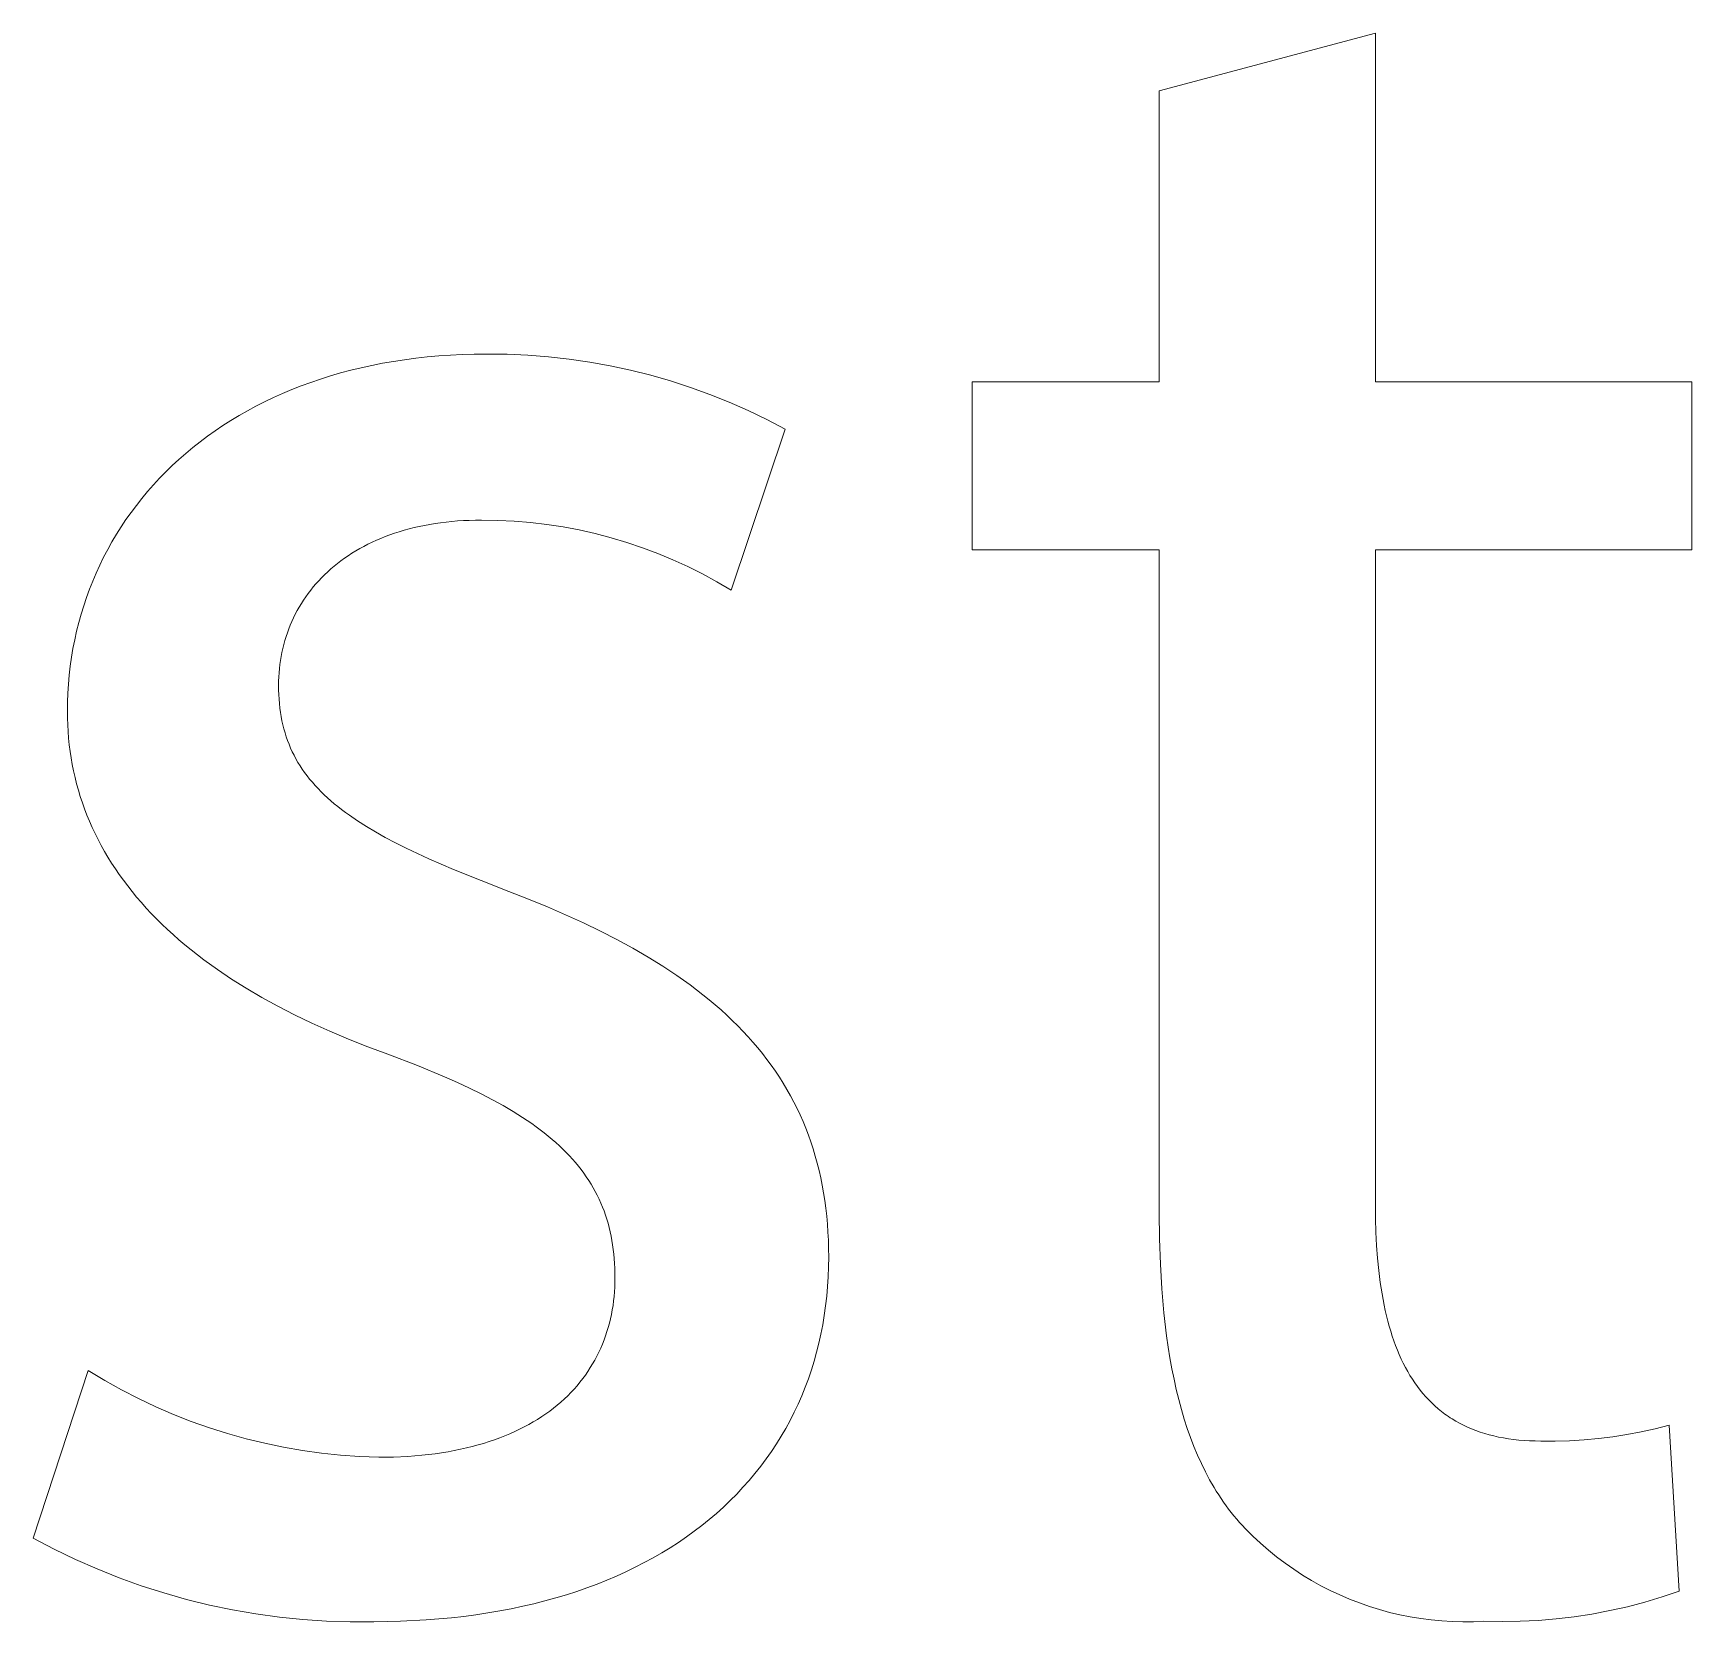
# Model space of a CAD drawing. Header units: millimetres. Extents: x 4001 to 9794, y -321 to 3726.
# Drawn here: x 8637.91 to 8676.24, y -224.93 to -188.21 of the extents above; entities that cross this region are included whole.
import ezdxf

# ---------------------------------------------------------------- set-up
doc = ezdxf.new("R2010")
doc.units = ezdxf.units.MM
doc.header["$MEASUREMENT"] = 0
doc.layers.add('Domyślny', color=7, linetype='Continuous', true_color=0x000000)

msp = doc.modelspace()

# ---------------------------------------------------------------- linework, layer by layer
at = {"layer": 'Domyślny', "color": 18, "lineweight": 15, "true_color": 0x000000}
for p, q in [((8663.933, -189.544), (8668.929, -188.213)), ((8668.929, -188.213), (8668.929, -196.276)), ((8663.933, -196.276), (8663.933, -189.544)), ((8645.735, -195.893), (8645.984, -195.844)), ((8645.984, -195.844), (8646.236, -195.799)), ((8646.236, -195.799), (8646.492, -195.76)), ((8646.492, -195.76), (8646.751, -195.726)), ((8646.751, -195.726), (8647.015, -195.697)), ((8647.015, -195.697), (8647.282, -195.673)), ((8647.282, -195.673), (8647.552, -195.654)), ((8647.552, -195.654), (8647.826, -195.641)), ((8647.826, -195.641), (8648.104, -195.633)), ((8648.104, -195.633), (8648.385, -195.63)), ((8648.385, -195.63), (8648.865, -195.635)), ((8648.865, -195.635), (8649.345, -195.656)), ((8649.345, -195.656), (8649.823, -195.693)), ((8649.823, -195.693), (8650.3, -195.746)), ((8650.3, -195.746), (8650.774, -195.815)), ((8650.774, -195.815), (8651.247, -195.901)), ((8644.325, -196.285), (8644.55, -196.208)), ((8644.55, -196.208), (8644.78, -196.136)), ((8644.78, -196.136), (8645.013, -196.068)), ((8645.013, -196.068), (8645.25, -196.005)), ((8645.25, -196.005), (8645.491, -195.946)), ((8645.491, -195.946), (8645.735, -195.893)), ((8651.247, -195.901), (8651.716, -196.002)), ((8651.716, -196.002), (8652.181, -196.119)), ((8652.181, -196.119), (8652.642, -196.251)), ((8643.464, -196.636), (8643.673, -196.542)), ((8643.673, -196.542), (8643.887, -196.452)), ((8643.887, -196.452), (8644.104, -196.366)), ((8644.104, -196.366), (8644.325, -196.285)), ((8652.642, -196.251), (8653.098, -196.4)), ((8653.098, -196.4), (8653.55, -196.563)), ((8653.55, -196.563), (8653.995, -196.742)), ((8659.612, -200.153), (8659.612, -196.276)), ((8659.612, -196.276), (8663.933, -196.276)), ((8668.929, -196.276), (8676.24, -196.276)), ((8676.24, -196.276), (8676.24, -200.153)), ((8642.668, -197.052), (8642.861, -196.942)), ((8642.861, -196.942), (8643.058, -196.836)), ((8643.058, -196.836), (8643.259, -196.734)), ((8643.259, -196.734), (8643.464, -196.636)), ((8653.995, -196.742), (8654.434, -196.935)), ((8654.434, -196.935), (8654.866, -197.143)), ((8642.115, -197.405), (8642.295, -197.284)), ((8642.295, -197.284), (8642.48, -197.166)), ((8642.48, -197.166), (8642.668, -197.052)), ((8655.291, -197.366), (8654.037, -201.089)), ((8654.866, -197.143), (8655.291, -197.366)), ((8641.601, -197.791), (8641.768, -197.659)), ((8641.768, -197.659), (8641.939, -197.53)), ((8641.939, -197.53), (8642.115, -197.405)), ((8641.126, -198.207), (8641.279, -198.065)), ((8641.279, -198.065), (8641.438, -197.926)), ((8641.438, -197.926), (8641.601, -197.791)), ((8640.69, -198.653), (8640.831, -198.502)), ((8640.831, -198.502), (8640.976, -198.353)), ((8640.976, -198.353), (8641.126, -198.207)), ((8640.423, -198.966), (8640.554, -198.808)), ((8640.554, -198.808), (8640.69, -198.653)), ((8640.056, -199.456), (8640.174, -199.29)), ((8640.174, -199.29), (8640.296, -199.127)), ((8640.296, -199.127), (8640.423, -198.966)), ((8639.835, -199.797), (8639.943, -199.625)), ((8639.943, -199.625), (8640.056, -199.456)), ((8646.596, -199.672), (8646.482, -199.703)), ((8646.712, -199.642), (8646.596, -199.672)), ((8646.831, -199.615), (8646.712, -199.642)), ((8646.951, -199.59), (8646.831, -199.615)), ((8647.074, -199.568), (8646.951, -199.59)), ((8647.199, -199.547), (8647.074, -199.568)), ((8647.325, -199.529), (8647.199, -199.547)), ((8647.454, -199.513), (8647.325, -199.529)), ((8647.585, -199.5), (8647.454, -199.513)), ((8647.718, -199.489), (8647.585, -199.5)), ((8647.853, -199.48), (8647.718, -199.489)), ((8647.99, -199.474), (8647.853, -199.48)), ((8648.129, -199.47), (8647.99, -199.474)), ((8648.27, -199.469), (8648.129, -199.47)), ((8648.649, -199.474), (8648.27, -199.469)), ((8649.028, -199.492), (8648.649, -199.474)), ((8649.406, -199.524), (8649.028, -199.492)), ((8649.782, -199.568), (8649.406, -199.524)), ((8650.157, -199.626), (8649.782, -199.568)), ((8650.53, -199.696), (8650.157, -199.626)), ((8639.633, -200.148), (8639.732, -199.971)), ((8639.732, -199.971), (8639.835, -199.797)), ((8645.549, -200.077), (8645.456, -200.128)), ((8645.644, -200.028), (8645.549, -200.077)), ((8645.741, -199.98), (8645.644, -200.028)), ((8645.841, -199.935), (8645.741, -199.98)), ((8645.942, -199.891), (8645.841, -199.935)), ((8646.046, -199.85), (8645.942, -199.891)), ((8646.152, -199.81), (8646.046, -199.85)), ((8646.26, -199.772), (8646.152, -199.81)), ((8646.37, -199.737), (8646.26, -199.772)), ((8646.482, -199.703), (8646.37, -199.737)), ((8650.9, -199.78), (8650.53, -199.696)), ((8651.267, -199.876), (8650.9, -199.78)), ((8651.63, -199.985), (8651.267, -199.876)), ((8651.989, -200.106), (8651.63, -199.985)), ((8639.45, -200.508), (8639.539, -200.327)), ((8639.539, -200.327), (8639.633, -200.148)), ((8645.023, -200.409), (8644.943, -200.47)), ((8645.105, -200.349), (8645.023, -200.409)), ((8645.19, -200.291), (8645.105, -200.349)), ((8645.276, -200.235), (8645.19, -200.291)), ((8645.365, -200.18), (8645.276, -200.235)), ((8645.456, -200.128), (8645.365, -200.18)), ((8652.344, -200.24), (8651.989, -200.106)), ((8652.694, -200.386), (8652.344, -200.24)), ((8653.039, -200.544), (8652.694, -200.386)), ((8663.933, -200.153), (8659.612, -200.153)), ((8663.933, -215.47), (8663.933, -200.153)), ((8676.24, -200.153), (8668.929, -200.153)), ((8668.929, -200.153), (8668.929, -215.296)), ((8639.287, -200.878), (8639.366, -200.692)), ((8639.366, -200.692), (8639.45, -200.508)), ((8644.577, -200.799), (8644.511, -200.869)), ((8644.646, -200.73), (8644.577, -200.799)), ((8644.717, -200.663), (8644.646, -200.73)), ((8644.79, -200.597), (8644.717, -200.663)), ((8644.866, -200.533), (8644.79, -200.597)), ((8644.943, -200.47), (8644.866, -200.533)), ((8653.378, -200.714), (8653.039, -200.544)), ((8653.711, -200.896), (8653.378, -200.714)), ((8639.143, -201.256), (8639.212, -201.066)), ((8639.212, -201.066), (8639.287, -200.878)), ((8644.267, -201.164), (8644.212, -201.241)), ((8644.324, -201.088), (8644.267, -201.164)), ((8644.384, -201.014), (8644.324, -201.088)), ((8644.446, -200.941), (8644.384, -201.014)), ((8644.511, -200.869), (8644.446, -200.941)), ((8654.037, -201.089), (8653.711, -200.896)), ((8639.019, -201.642), (8639.078, -201.448)), ((8639.078, -201.448), (8639.143, -201.256)), ((8644.013, -201.561), (8643.969, -201.643)), ((8644.059, -201.479), (8644.013, -201.561)), ((8644.108, -201.398), (8644.059, -201.479)), ((8644.159, -201.319), (8644.108, -201.398)), ((8644.212, -201.241), (8644.159, -201.319)), ((8638.915, -202.036), (8638.964, -201.838)), ((8638.964, -201.838), (8639.019, -201.642)), ((8643.817, -201.985), (8643.785, -202.073)), ((8643.852, -201.898), (8643.817, -201.985)), ((8643.889, -201.812), (8643.852, -201.898)), ((8643.928, -201.727), (8643.889, -201.812)), ((8643.969, -201.643), (8643.928, -201.727)), ((8638.831, -202.436), (8638.87, -202.235)), ((8638.87, -202.235), (8638.915, -202.036)), ((8643.703, -202.342), (8643.68, -202.433)), ((8643.728, -202.252), (8643.703, -202.342)), ((8643.755, -202.162), (8643.728, -202.252)), ((8643.785, -202.073), (8643.755, -202.162)), ((8638.768, -202.844), (8638.797, -202.639)), ((8638.797, -202.639), (8638.831, -202.436)), ((8643.626, -202.712), (8643.612, -202.807)), ((8643.641, -202.619), (8643.626, -202.712)), ((8643.659, -202.526), (8643.641, -202.619)), ((8643.68, -202.433), (8643.659, -202.526)), ((8638.726, -203.257), (8638.744, -203.049)), ((8638.744, -203.049), (8638.768, -202.844)), ((8643.587, -203.094), (8643.583, -203.191)), ((8643.593, -202.997), (8643.587, -203.094)), ((8643.602, -202.902), (8643.593, -202.997)), ((8643.612, -202.807), (8643.602, -202.902)), ((8638.705, -203.675), (8638.713, -203.465)), ((8638.713, -203.465), (8638.726, -203.257)), ((8643.583, -203.191), (8643.582, -203.288)), ((8643.582, -203.288), (8643.583, -203.396)), ((8643.583, -203.396), (8643.587, -203.503)), ((8643.587, -203.503), (8643.593, -203.608)), ((8638.702, -203.886), (8638.705, -203.675)), ((8638.704, -204.043), (8638.702, -203.886)), ((8643.593, -203.608), (8643.602, -203.711)), ((8643.602, -203.711), (8643.613, -203.812)), ((8643.613, -203.812), (8643.626, -203.912)), ((8638.709, -204.199), (8638.704, -204.043)), ((8638.718, -204.354), (8638.709, -204.199)), ((8643.626, -203.912), (8643.642, -204.01)), ((8643.642, -204.01), (8643.661, -204.106)), ((8643.661, -204.106), (8643.682, -204.201)), ((8643.682, -204.201), (8643.705, -204.294)), ((8643.705, -204.294), (8643.731, -204.385)), ((8638.73, -204.508), (8638.718, -204.354)), ((8638.746, -204.662), (8638.73, -204.508)), ((8638.765, -204.814), (8638.746, -204.662)), ((8643.731, -204.385), (8643.759, -204.475)), ((8643.759, -204.475), (8643.79, -204.564)), ((8643.79, -204.564), (8643.824, -204.651)), ((8643.824, -204.651), (8643.86, -204.737)), ((8638.788, -204.966), (8638.765, -204.814)), ((8638.814, -205.117), (8638.788, -204.966)), ((8643.86, -204.737), (8643.899, -204.822)), ((8643.899, -204.822), (8643.94, -204.905)), ((8643.94, -204.905), (8643.984, -204.987)), ((8643.984, -204.987), (8644.03, -205.068)), ((8638.844, -205.266), (8638.814, -205.117)), ((8638.878, -205.415), (8638.844, -205.266)), ((8638.915, -205.563), (8638.878, -205.415)), ((8644.03, -205.068), (8644.079, -205.148)), ((8644.079, -205.148), (8644.13, -205.226)), ((8644.13, -205.226), (8644.184, -205.303)), ((8644.184, -205.303), (8644.241, -205.38)), ((8644.241, -205.38), (8644.3, -205.455)), ((8638.956, -205.71), (8638.915, -205.563)), ((8639, -205.856), (8638.956, -205.71)), ((8644.3, -205.455), (8644.362, -205.529)), ((8644.362, -205.529), (8644.427, -205.603)), ((8644.427, -205.603), (8644.494, -205.675)), ((8644.494, -205.675), (8644.564, -205.747)), ((8644.564, -205.747), (8644.636, -205.817)), ((8644.636, -205.817), (8644.712, -205.887)), ((8639.048, -206.001), (8639, -205.856)), ((8639.099, -206.145), (8639.048, -206.001)), ((8639.154, -206.288), (8639.099, -206.145)), ((8644.712, -205.887), (8644.789, -205.956)), ((8644.789, -205.956), (8644.87, -206.025)), ((8644.87, -206.025), (8644.953, -206.092)), ((8644.953, -206.092), (8645.039, -206.159)), ((8645.039, -206.159), (8645.127, -206.226)), ((8639.213, -206.43), (8639.154, -206.288)), ((8639.275, -206.572), (8639.213, -206.43)), ((8639.34, -206.712), (8639.275, -206.572)), ((8645.127, -206.226), (8645.219, -206.292)), ((8645.219, -206.292), (8645.409, -206.422)), ((8645.409, -206.422), (8645.611, -206.55)), ((8645.611, -206.55), (8645.824, -206.677)), ((8639.41, -206.851), (8639.34, -206.712)), ((8639.483, -206.989), (8639.41, -206.851)), ((8645.824, -206.677), (8646.047, -206.802)), ((8646.047, -206.802), (8646.282, -206.927)), ((8646.282, -206.927), (8646.528, -207.05)), ((8639.559, -207.126), (8639.483, -206.989)), ((8639.639, -207.262), (8639.559, -207.126)), ((8639.723, -207.396), (8639.639, -207.262)), ((8646.528, -207.05), (8647.054, -207.297)), ((8647.054, -207.297), (8647.625, -207.545)), ((8639.811, -207.53), (8639.723, -207.396)), ((8639.902, -207.663), (8639.811, -207.53)), ((8639.996, -207.795), (8639.902, -207.663)), ((8647.625, -207.545), (8648.906, -208.053)), ((8640.095, -207.925), (8639.996, -207.795)), ((8640.197, -208.054), (8640.095, -207.925)), ((8640.302, -208.183), (8640.197, -208.054)), ((8648.906, -208.053), (8649.357, -208.228)), ((8640.412, -208.31), (8640.302, -208.183)), ((8640.525, -208.436), (8640.412, -208.31)), ((8640.641, -208.561), (8640.525, -208.436)), ((8649.357, -208.228), (8649.793, -208.407)), ((8649.793, -208.407), (8650.216, -208.59)), ((8640.762, -208.685), (8640.641, -208.561)), ((8640.886, -208.807), (8640.762, -208.685)), ((8641.014, -208.929), (8640.886, -208.807)), ((8650.216, -208.59), (8650.625, -208.776)), ((8650.625, -208.776), (8651.02, -208.967)), ((8641.145, -209.049), (8641.014, -208.929)), ((8641.28, -209.168), (8641.145, -209.049)), ((8641.419, -209.286), (8641.28, -209.168)), ((8651.02, -208.967), (8651.4, -209.163)), ((8651.4, -209.163), (8651.767, -209.363)), ((8641.561, -209.402), (8641.419, -209.286)), ((8641.858, -209.632), (8641.561, -209.402)), ((8642.169, -209.856), (8641.858, -209.632)), ((8651.767, -209.363), (8652.12, -209.568)), ((8652.12, -209.568), (8652.458, -209.778)), ((8642.495, -210.076), (8642.169, -209.856)), ((8652.458, -209.778), (8652.782, -209.993)), ((8652.782, -209.993), (8653.093, -210.214)), ((8642.836, -210.29), (8642.495, -210.076)), ((8643.192, -210.5), (8642.836, -210.29)), ((8653.093, -210.214), (8653.242, -210.327)), ((8653.242, -210.327), (8653.389, -210.441)), ((8643.563, -210.704), (8643.192, -210.5)), ((8643.95, -210.903), (8643.563, -210.704)), ((8653.389, -210.441), (8653.531, -210.557)), ((8653.531, -210.557), (8653.67, -210.674)), ((8653.67, -210.674), (8653.806, -210.792)), ((8653.806, -210.792), (8653.938, -210.912)), ((8644.351, -211.096), (8643.95, -210.903)), ((8644.768, -211.284), (8644.351, -211.096)), ((8653.938, -210.912), (8654.066, -211.034)), ((8654.066, -211.034), (8654.191, -211.157)), ((8654.191, -211.157), (8654.313, -211.282)), ((8645.2, -211.466), (8644.768, -211.284)), ((8645.647, -211.643), (8645.2, -211.466)), ((8654.313, -211.282), (8654.43, -211.409)), ((8654.43, -211.409), (8654.545, -211.537)), ((8654.545, -211.537), (8654.655, -211.667)), ((8646.109, -211.814), (8645.647, -211.643)), ((8646.791, -212.074), (8646.109, -211.814)), ((8654.655, -211.667), (8654.762, -211.799)), ((8654.762, -211.799), (8654.866, -211.933)), ((8654.866, -211.933), (8654.965, -212.068)), ((8647.42, -212.335), (8646.791, -212.074)), ((8647.715, -212.467), (8647.42, -212.335)), ((8654.965, -212.068), (8655.062, -212.205)), ((8655.062, -212.205), (8655.154, -212.344)), ((8647.997, -212.599), (8647.715, -212.467)), ((8648.267, -212.732), (8647.997, -212.599)), ((8655.154, -212.344), (8655.243, -212.485)), ((8655.243, -212.485), (8655.329, -212.628)), ((8655.329, -212.628), (8655.411, -212.773)), ((8648.524, -212.866), (8648.267, -212.732)), ((8648.769, -213.002), (8648.524, -212.866)), ((8649.001, -213.139), (8648.769, -213.002)), ((8655.411, -212.773), (8655.489, -212.92)), ((8655.489, -212.92), (8655.564, -213.069)), ((8655.564, -213.069), (8655.635, -213.219)), ((8649.222, -213.278), (8649.001, -213.139)), ((8649.431, -213.419), (8649.222, -213.278)), ((8649.531, -213.491), (8649.431, -213.419)), ((8649.628, -213.563), (8649.531, -213.491)), ((8655.635, -213.219), (8655.702, -213.372)), ((8655.702, -213.372), (8655.766, -213.527)), ((8649.722, -213.635), (8649.628, -213.563)), ((8649.813, -213.709), (8649.722, -213.635)), ((8649.902, -213.782), (8649.813, -213.709)), ((8649.988, -213.857), (8649.902, -213.782)), ((8650.07, -213.932), (8649.988, -213.857)), ((8655.766, -213.527), (8655.826, -213.684)), ((8655.826, -213.684), (8655.883, -213.843)), ((8655.883, -213.843), (8655.936, -214.004)), ((8650.15, -214.008), (8650.07, -213.932)), ((8650.228, -214.085), (8650.15, -214.008)), ((8650.302, -214.163), (8650.228, -214.085)), ((8650.374, -214.241), (8650.302, -214.163)), ((8650.443, -214.32), (8650.374, -214.241)), ((8655.936, -214.004), (8655.985, -214.168)), ((8655.985, -214.168), (8656.031, -214.333)), ((8650.51, -214.4), (8650.443, -214.32)), ((8650.573, -214.481), (8650.51, -214.4)), ((8650.634, -214.563), (8650.573, -214.481)), ((8650.693, -214.646), (8650.634, -214.563)), ((8656.031, -214.333), (8656.073, -214.501)), ((8656.073, -214.501), (8656.111, -214.671)), ((8650.749, -214.73), (8650.693, -214.646)), ((8650.802, -214.815), (8650.749, -214.73)), ((8650.853, -214.901), (8650.802, -214.815)), ((8650.901, -214.987), (8650.853, -214.901)), ((8650.946, -215.075), (8650.901, -214.987)), ((8656.111, -214.671), (8656.146, -214.844)), ((8656.146, -214.844), (8656.177, -215.018)), ((8656.177, -215.018), (8656.204, -215.195)), ((8650.989, -215.164), (8650.946, -215.075)), ((8651.03, -215.255), (8650.989, -215.164)), ((8651.068, -215.346), (8651.03, -215.255)), ((8651.104, -215.438), (8651.068, -215.346)), ((8656.204, -215.195), (8656.228, -215.374)), ((8656.228, -215.374), (8656.248, -215.556)), ((8668.929, -215.296), (8668.932, -215.617)), ((8651.137, -215.532), (8651.104, -215.438)), ((8651.167, -215.627), (8651.137, -215.532)), ((8651.196, -215.723), (8651.167, -215.627)), ((8651.222, -215.821), (8651.196, -215.723)), ((8656.248, -215.556), (8656.265, -215.74)), ((8656.265, -215.74), (8656.278, -215.927)), ((8663.94, -216.079), (8663.933, -215.47)), ((8668.932, -215.617), (8668.941, -215.929)), ((8651.245, -215.919), (8651.222, -215.821)), ((8651.267, -216.019), (8651.245, -215.919)), ((8651.286, -216.121), (8651.267, -216.019)), ((8651.302, -216.224), (8651.286, -216.121)), ((8656.278, -215.927), (8656.287, -216.116)), ((8656.287, -216.116), (8656.292, -216.307)), ((8663.959, -216.669), (8663.94, -216.079)), ((8668.941, -215.929), (8668.956, -216.233)), ((8651.317, -216.328), (8651.302, -216.224)), ((8651.329, -216.433), (8651.317, -216.328)), ((8651.339, -216.54), (8651.329, -216.433)), ((8651.346, -216.649), (8651.339, -216.54)), ((8656.294, -216.502), (8656.291, -216.732)), ((8656.292, -216.307), (8656.294, -216.502)), ((8668.956, -216.233), (8668.978, -216.527)), ((8668.978, -216.527), (8669.006, -216.813)), ((8651.352, -216.759), (8651.346, -216.649)), ((8651.355, -216.871), (8651.352, -216.759)), ((8651.356, -216.984), (8651.355, -216.871)), ((8656.291, -216.732), (8656.283, -216.96)), ((8663.992, -217.24), (8663.959, -216.669)), ((8669.006, -216.813), (8669.04, -217.089)), ((8651.336, -217.412), (8651.345, -217.306)), ((8651.345, -217.306), (8651.351, -217.199)), ((8651.351, -217.199), (8651.355, -217.092)), ((8651.355, -217.092), (8651.356, -216.984)), ((8656.269, -217.186), (8656.249, -217.41)), ((8656.283, -216.96), (8656.269, -217.186)), ((8664.04, -217.792), (8663.992, -217.24)), ((8669.04, -217.089), (8669.082, -217.356)), ((8651.293, -217.724), (8651.31, -217.621)), ((8651.31, -217.621), (8651.324, -217.517)), ((8651.324, -217.517), (8651.336, -217.412)), ((8656.224, -217.631), (8656.193, -217.851)), ((8656.249, -217.41), (8656.224, -217.631)), ((8669.082, -217.356), (8669.13, -217.614)), ((8669.13, -217.614), (8669.157, -217.739)), ((8651.201, -218.128), (8651.228, -218.028)), ((8651.228, -218.028), (8651.252, -217.928)), ((8651.252, -217.928), (8651.274, -217.827)), ((8651.274, -217.827), (8651.293, -217.724)), ((8656.157, -218.067), (8656.116, -218.282)), ((8656.193, -217.851), (8656.157, -218.067)), ((8664.103, -218.324), (8664.04, -217.792)), ((8669.157, -217.739), (8669.185, -217.862)), ((8669.185, -217.862), (8669.216, -217.982)), ((8669.216, -217.982), (8669.248, -218.101)), ((8651.067, -218.514), (8651.104, -218.419)), ((8651.104, -218.419), (8651.139, -218.323)), ((8651.139, -218.323), (8651.171, -218.226)), ((8651.171, -218.226), (8651.201, -218.128)), ((8656.116, -218.282), (8656.068, -218.493)), ((8664.139, -218.582), (8664.103, -218.324)), ((8669.248, -218.101), (8669.282, -218.216)), ((8669.282, -218.216), (8669.318, -218.33)), ((8669.318, -218.33), (8669.355, -218.441)), ((8669.355, -218.441), (8669.395, -218.549)), ((8650.89, -218.883), (8650.939, -218.792)), ((8650.939, -218.792), (8650.984, -218.701)), ((8650.984, -218.701), (8651.027, -218.608)), ((8651.027, -218.608), (8651.067, -218.514)), ((8656.016, -218.703), (8655.958, -218.909)), ((8656.068, -218.493), (8656.016, -218.703)), ((8664.18, -218.836), (8664.139, -218.582)), ((8664.225, -219.084), (8664.18, -218.836)), ((8669.395, -218.549), (8669.437, -218.655)), ((8669.437, -218.655), (8669.48, -218.759)), ((8669.48, -218.759), (8669.526, -218.86)), ((8637.911, -223.002), (8639.184, -219.125)), ((8639.184, -219.125), (8639.564, -219.354)), ((8650.61, -219.313), (8650.672, -219.23)), ((8650.672, -219.23), (8650.73, -219.145)), ((8650.73, -219.145), (8650.786, -219.059)), ((8650.786, -219.059), (8650.84, -218.971)), ((8650.84, -218.971), (8650.89, -218.883)), ((8655.894, -219.113), (8655.826, -219.315)), ((8655.958, -218.909), (8655.894, -219.113)), ((8664.274, -219.327), (8664.225, -219.084)), ((8669.526, -218.86), (8669.573, -218.958)), ((8669.573, -218.958), (8669.622, -219.054)), ((8669.622, -219.054), (8669.674, -219.148)), ((8669.674, -219.148), (8669.727, -219.239)), ((8669.727, -219.239), (8669.783, -219.327)), ((8639.564, -219.354), (8639.951, -219.57)), ((8639.951, -219.57), (8640.345, -219.773)), ((8650.338, -219.632), (8650.41, -219.555)), ((8650.41, -219.555), (8650.48, -219.476)), ((8650.48, -219.476), (8650.546, -219.395)), ((8650.546, -219.395), (8650.61, -219.313)), ((8655.752, -219.513), (8655.672, -219.709)), ((8655.826, -219.315), (8655.752, -219.513)), ((8664.327, -219.565), (8664.274, -219.327)), ((8664.384, -219.798), (8664.327, -219.565)), ((8669.783, -219.327), (8669.84, -219.413)), ((8669.84, -219.413), (8669.9, -219.497)), ((8669.9, -219.497), (8669.962, -219.578)), ((8669.962, -219.578), (8670.026, -219.656)), ((8640.345, -219.773), (8640.745, -219.963)), ((8640.745, -219.963), (8641.152, -220.139)), ((8649.849, -220.062), (8649.937, -219.995)), ((8649.937, -219.995), (8650.023, -219.925)), ((8650.023, -219.925), (8650.106, -219.855)), ((8650.106, -219.855), (8650.186, -219.782)), ((8650.186, -219.782), (8650.263, -219.708)), ((8650.263, -219.708), (8650.338, -219.632)), ((8655.587, -219.902), (8655.498, -220.092)), ((8655.672, -219.709), (8655.587, -219.902)), ((8664.445, -220.025), (8664.384, -219.798)), ((8670.026, -219.656), (8670.091, -219.732)), ((8670.091, -219.732), (8670.16, -219.805)), ((8670.16, -219.805), (8670.23, -219.875)), ((8670.23, -219.875), (8670.302, -219.943)), ((8670.302, -219.943), (8670.377, -220.008)), ((8670.377, -220.008), (8670.415, -220.04)), ((8641.152, -220.139), (8641.564, -220.301)), ((8641.564, -220.301), (8641.982, -220.449)), ((8649.26, -220.429), (8649.365, -220.373)), ((8649.365, -220.373), (8649.467, -220.314)), ((8649.467, -220.314), (8649.567, -220.254)), ((8649.567, -220.254), (8649.664, -220.192)), ((8649.664, -220.192), (8649.757, -220.128)), ((8649.757, -220.128), (8649.849, -220.062)), ((8655.402, -220.279), (8655.302, -220.464)), ((8655.498, -220.092), (8655.402, -220.279)), ((8664.511, -220.247), (8664.445, -220.025)), ((8664.581, -220.464), (8664.511, -220.247)), ((8670.415, -220.04), (8670.454, -220.071)), ((8670.454, -220.071), (8670.493, -220.101)), ((8670.493, -220.101), (8670.533, -220.131)), ((8670.533, -220.131), (8670.574, -220.16)), ((8670.574, -220.16), (8670.615, -220.188)), ((8670.615, -220.188), (8670.656, -220.216)), ((8670.656, -220.216), (8670.699, -220.243)), ((8670.699, -220.243), (8670.785, -220.295)), ((8670.785, -220.295), (8670.873, -220.344)), ((8670.873, -220.344), (8670.964, -220.39)), ((8670.964, -220.39), (8671.057, -220.434)), ((8675.396, -220.471), (8675.719, -220.388)), ((8675.719, -220.388), (8675.951, -224.227)), ((8641.982, -220.449), (8642.405, -220.583)), ((8642.405, -220.583), (8642.831, -220.703)), ((8642.831, -220.703), (8643.262, -220.808)), ((8648.321, -220.809), (8648.448, -220.769)), ((8648.448, -220.769), (8648.572, -220.726)), ((8648.572, -220.726), (8648.694, -220.682)), ((8648.694, -220.682), (8648.813, -220.635)), ((8648.813, -220.635), (8648.929, -220.587)), ((8648.929, -220.587), (8649.042, -220.536)), ((8649.042, -220.536), (8649.153, -220.484)), ((8649.153, -220.484), (8649.26, -220.429)), ((8655.196, -220.645), (8655.086, -220.823)), ((8655.302, -220.464), (8655.196, -220.645)), ((8664.656, -220.676), (8664.581, -220.464)), ((8664.735, -220.882), (8664.656, -220.676)), ((8671.057, -220.434), (8671.152, -220.475)), ((8671.152, -220.475), (8671.25, -220.513)), ((8671.25, -220.513), (8671.35, -220.549)), ((8671.35, -220.549), (8671.453, -220.581)), ((8671.453, -220.581), (8671.558, -220.611)), ((8671.558, -220.611), (8671.666, -220.638)), ((8671.666, -220.638), (8671.776, -220.663)), ((8671.776, -220.663), (8671.888, -220.684)), ((8671.888, -220.684), (8672.004, -220.703)), ((8672.004, -220.703), (8672.121, -220.719)), ((8672.121, -220.719), (8672.242, -220.732)), ((8672.242, -220.732), (8672.364, -220.742)), ((8672.364, -220.742), (8672.49, -220.749)), ((8672.49, -220.749), (8672.618, -220.753)), ((8672.618, -220.753), (8672.749, -220.755)), ((8672.749, -220.755), (8673.082, -220.757)), ((8673.082, -220.757), (8673.416, -220.748)), ((8673.416, -220.748), (8673.749, -220.728)), ((8673.749, -220.728), (8674.081, -220.698)), ((8674.081, -220.698), (8674.413, -220.657)), ((8674.413, -220.657), (8674.742, -220.605)), ((8674.742, -220.605), (8675.07, -220.544)), ((8675.07, -220.544), (8675.396, -220.471)), ((8643.262, -220.808), (8643.696, -220.899)), ((8643.696, -220.899), (8644.132, -220.975)), ((8644.132, -220.975), (8644.571, -221.036)), ((8644.571, -221.036), (8645.012, -221.083)), ((8645.012, -221.083), (8645.454, -221.114)), ((8645.454, -221.114), (8645.897, -221.131)), ((8645.897, -221.131), (8646.24, -221.126)), ((8646.24, -221.126), (8646.572, -221.11)), ((8646.572, -221.11), (8646.892, -221.084)), ((8646.892, -221.084), (8647.048, -221.067)), ((8647.048, -221.067), (8647.2, -221.048)), ((8647.2, -221.048), (8647.35, -221.026)), ((8647.35, -221.026), (8647.498, -221.002)), ((8647.498, -221.002), (8647.642, -220.976)), ((8647.642, -220.976), (8647.783, -220.947)), ((8647.783, -220.947), (8647.922, -220.916)), ((8647.922, -220.916), (8648.058, -220.882)), ((8648.058, -220.882), (8648.191, -220.846)), ((8648.191, -220.846), (8648.321, -220.809)), ((8654.97, -220.998), (8654.849, -221.17)), ((8655.086, -220.823), (8654.97, -220.998)), ((8664.818, -221.082), (8664.735, -220.882)), ((8664.906, -221.278), (8664.818, -221.082)), ((8654.591, -221.504), (8654.455, -221.667)), ((8654.723, -221.339), (8654.591, -221.504)), ((8654.849, -221.17), (8654.723, -221.339)), ((8664.999, -221.467), (8664.906, -221.278)), ((8665.097, -221.651), (8664.999, -221.467)), ((8654.314, -221.825), (8654.168, -221.981)), ((8654.455, -221.667), (8654.314, -221.825)), ((8665.199, -221.83), (8665.097, -221.651)), ((8665.252, -221.917), (8665.199, -221.83)), ((8665.307, -222.002), (8665.252, -221.917)), ((8653.86, -222.282), (8653.699, -222.427)), ((8654.017, -222.133), (8653.86, -222.282)), ((8654.168, -221.981), (8654.017, -222.133)), ((8665.362, -222.087), (8665.307, -222.002)), ((8665.419, -222.17), (8665.362, -222.087)), ((8665.477, -222.251), (8665.419, -222.17)), ((8665.537, -222.331), (8665.477, -222.251)), ((8653.533, -222.568), (8653.363, -222.706)), ((8653.699, -222.427), (8653.533, -222.568)), ((8665.597, -222.409), (8665.537, -222.331)), ((8665.659, -222.487), (8665.597, -222.409)), ((8665.722, -222.562), (8665.659, -222.487)), ((8665.787, -222.636), (8665.722, -222.562)), ((8665.853, -222.709), (8665.787, -222.636)), ((8638.395, -223.256), (8637.911, -223.002)), ((8653.006, -222.971), (8652.821, -223.098)), ((8653.187, -222.84), (8653.006, -222.971)), ((8653.363, -222.706), (8653.187, -222.84)), ((8665.92, -222.78), (8665.853, -222.709)), ((8666.093, -222.953), (8665.92, -222.78)), ((8666.271, -223.119), (8666.093, -222.953)), ((8638.887, -223.494), (8638.395, -223.256)), ((8652.237, -223.455), (8652.032, -223.566)), ((8652.436, -223.34), (8652.237, -223.455)), ((8652.631, -223.221), (8652.436, -223.34)), ((8652.821, -223.098), (8652.631, -223.221)), ((8666.456, -223.28), (8666.271, -223.119)), ((8666.646, -223.433), (8666.456, -223.28)), ((8666.84, -223.58), (8666.646, -223.433)), ((8639.387, -223.713), (8638.887, -223.494)), ((8639.895, -223.916), (8639.387, -223.713)), ((8651.61, -223.777), (8651.391, -223.876)), ((8651.823, -223.673), (8651.61, -223.777)), ((8652.032, -223.566), (8651.823, -223.673)), ((8667.04, -223.721), (8666.84, -223.58)), ((8667.245, -223.854), (8667.04, -223.721)), ((8640.409, -224.1), (8639.895, -223.916)), ((8640.929, -224.267), (8640.409, -224.1)), ((8650.709, -224.148), (8650.473, -224.23)), ((8650.941, -224.062), (8650.709, -224.148)), ((8651.169, -223.971), (8650.941, -224.062)), ((8651.391, -223.876), (8651.169, -223.971)), ((8667.454, -223.98), (8667.245, -223.854)), ((8667.667, -224.099), (8667.454, -223.98)), ((8667.885, -224.211), (8667.667, -224.099)), ((8668.106, -224.314), (8667.885, -224.211)), ((8641.455, -224.415), (8640.929, -224.267)), ((8641.986, -224.546), (8641.455, -224.415)), ((8642.52, -224.657), (8641.986, -224.546)), ((8649.223, -224.576), (8648.96, -224.632)), ((8649.482, -224.516), (8649.223, -224.576)), ((8649.736, -224.451), (8649.482, -224.516)), ((8649.986, -224.382), (8649.736, -224.451)), ((8650.232, -224.309), (8649.986, -224.382)), ((8650.473, -224.23), (8650.232, -224.309)), ((8668.33, -224.411), (8668.106, -224.314)), ((8668.558, -224.499), (8668.33, -224.411)), ((8668.788, -224.579), (8668.558, -224.499)), ((8669.022, -224.652), (8668.788, -224.579)), ((8674.75, -224.585), (8674.343, -224.676)), ((8675.155, -224.479), (8674.75, -224.585)), ((8675.555, -224.36), (8675.155, -224.479)), ((8675.951, -224.227), (8675.555, -224.36)), ((8643.059, -224.75), (8642.52, -224.657)), ((8643.6, -224.824), (8643.059, -224.75)), ((8644.144, -224.879), (8643.6, -224.824)), ((8644.689, -224.916), (8644.144, -224.879)), ((8645.235, -224.933), (8644.689, -224.916)), ((8645.781, -224.931), (8645.235, -224.933)), ((8646.397, -224.921), (8645.781, -224.931)), ((8646.996, -224.891), (8646.397, -224.921)), ((8647.289, -224.868), (8646.996, -224.891)), ((8647.578, -224.841), (8647.289, -224.868)), ((8647.863, -224.809), (8647.578, -224.841)), ((8648.144, -224.772), (8647.863, -224.809)), ((8648.42, -224.73), (8648.144, -224.772)), ((8648.692, -224.683), (8648.42, -224.73)), ((8648.96, -224.632), (8648.692, -224.683)), ((8669.257, -224.716), (8669.022, -224.652)), ((8669.495, -224.772), (8669.257, -224.716)), ((8669.734, -224.82), (8669.495, -224.772)), ((8669.975, -224.86), (8669.734, -224.82)), ((8670.218, -224.891), (8669.975, -224.86)), ((8670.461, -224.914), (8670.218, -224.891)), ((8670.705, -224.929), (8670.461, -224.914)), ((8670.949, -224.935), (8670.705, -224.929)), ((8671.193, -224.932), (8670.949, -224.935)), ((8671.437, -224.922), (8671.193, -224.932)), ((8671.854, -224.929), (8671.437, -224.922)), ((8672.272, -224.923), (8671.854, -224.929)), ((8672.689, -224.902), (8672.272, -224.923)), ((8673.105, -224.867), (8672.689, -224.902)), ((8673.52, -224.817), (8673.105, -224.867)), ((8673.933, -224.754), (8673.52, -224.817)), ((8674.343, -224.676), (8673.933, -224.754))]:
    msp.add_line(p, q, dxfattribs=at)

doc.saveas('drawing.dxf')
